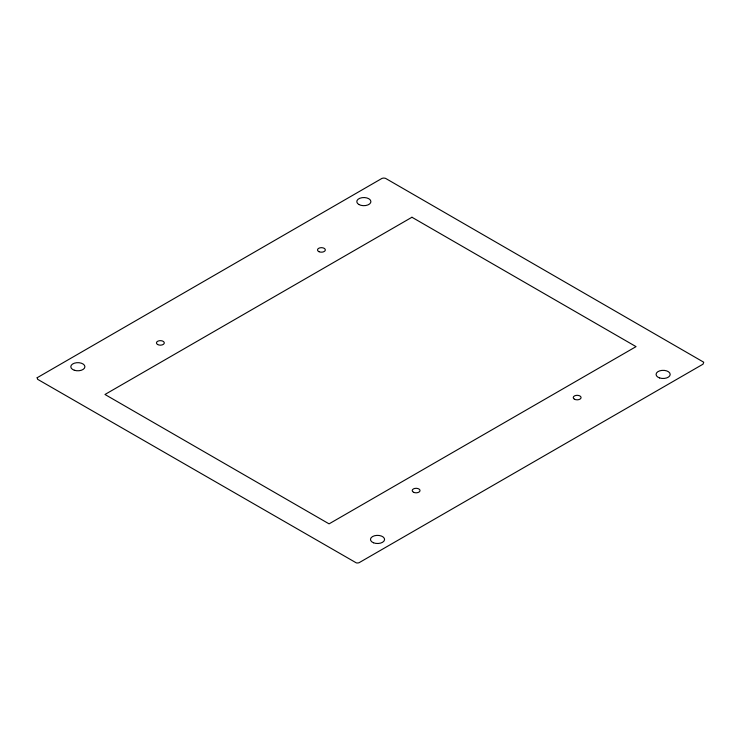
<?xml version="1.0" encoding="UTF-8"?>
<svg xmlns="http://www.w3.org/2000/svg" width="741" height="741" viewBox="0 0 741 741"><rect width="100%" height="100%" fill="white"/><g stroke="black" fill="none" stroke-linecap="round" stroke-linejoin="round"><path stroke-width="1.11" d="M37.152 377.734L37.606 379.299L356.282 562.864A3.14 1.815 0 0 0 359.126 562.678L703.033 364.174L703.718 362.21L385.515 178.34L383.792 178.044L382.06 178.349L37.152 377.734M411.95 217.252L104.972 394.481L329.069 523.859L636.047 346.631L411.95 217.252M358.857 204.488A7.058 4.076 0 0 0 370.657 202.664A7.058 4.076 0 0 0 362.016 197.68A7.058 4.076 0 0 0 358.857 204.488M157.601 344.509A3.918 2.26 0 0 0 164.159 343.491A3.918 2.26 0 0 0 159.352 340.721A3.918 2.26 0 0 0 157.601 344.509M74.322 370.25A7.058 4.076 0 0 0 84.909 366.73A7.058 4.076 0 0 0 74.322 363.201A7.058 4.076 0 0 0 74.322 370.25M319.056 251.727A3.918 2.26 0 0 0 325.308 250.208A3.918 2.26 0 0 0 319.899 247.837A3.918 2.26 0 0 0 319.056 251.727M659.601 377.938A7.058 4.076 0 0 0 670.188 374.409A7.058 4.076 0 0 0 659.601 370.88A7.058 4.076 0 0 0 659.601 377.938M574.395 399.177A3.918 2.26 0 0 0 580.953 398.158A3.918 2.26 0 0 0 576.146 395.388A3.918 2.26 0 0 0 574.395 399.177M373.473 542.773A7.058 4.076 0 0 0 384.551 539.8A7.058 4.076 0 0 0 374.557 535.743A7.058 4.076 0 0 0 373.473 542.773M413.543 492.265A3.918 2.26 0 0 0 419.962 490.987A3.918 2.26 0 0 0 414.84 488.421A3.918 2.26 0 0 0 413.543 492.265"/></g></svg>
